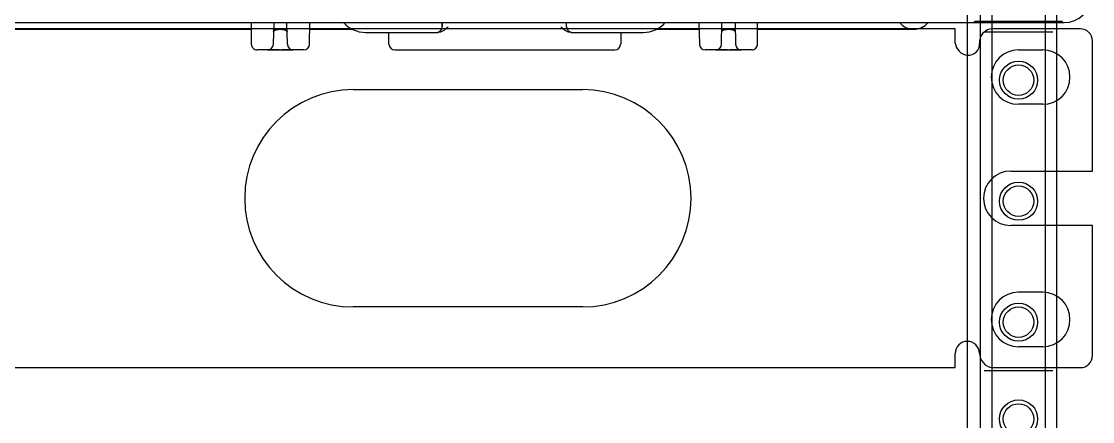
# Model space of a CAD drawing. Header units: millimetres. Extents: x -1589 to 88627, y 12943 to 76663.
# Drawn here: x 41608 to 43014, y 50667 to 51192 of the extents above; entities that cross this region are included whole.
import ezdxf

# ---------------------------------------------------------------- set-up
doc = ezdxf.new("R2010")
doc.units = ezdxf.units.MM
doc.header["$LTSCALE"] = 200
for name, color, linetype in [('06___PRT_ALL_SURFS', 7, 'Continuous'), ('6_ALL_SURFS', 7, 'Continuous'), ('7__ALL_ROUNDS', 7, 'Continuous'), ('form$0$SHEET$0$AA-BORD-FORM', 7, 'Continuous'), ('Slim-nut', 57, 'Continuous'), ('ztemper', 7, 'Continuous')]:
    doc.layers.add(name, color=color, linetype=linetype)

# ---------------------------------------------------------------- blocks, each defined once
blk = doc.blocks.new('A$C1B484D96')
at = {"layer": 'Slim-nut'}
for p, q in [((0, 1), (0, 399.05)), ((10, 399.05), (10, 1)), ((0.5, 177.8), (9.5, 177.8)), ((0.5, 133.35), (9.5, 133.35))]:
    blk.add_line(p, q, dxfattribs=at)
for centre, radius in [((5, 171.45), 2.5), ((5, 171.45), 2), ((5, 155.57), 2.5), ((5, 155.57), 2), ((5, 139.7), 2.5), ((5, 139.7), 2), ((5, 127), 2.5), ((5, 127), 2)]:
    blk.add_circle(centre, radius, dxfattribs=at)
blk = doc.blocks.new('rack2000-1')
at = {"color": 8, "linetype": 'Continuous'}
for p, q in [((225.75, -140.92), (225.75, -1941.97)), ((229, -140.92), (229, -1941.97)), ((236, -140.92), (236, -1941.97))]:
    blk.add_line(p, q, dxfattribs=at)
at = {"layer": 'Slim-nut', "color": 8, "linetype": 'Continuous'}
blk.add_blockref('A$C1B484D96', (227.5, -1941.97), dxfattribs=at)
blk = doc.blocks.new('entry')
at = {"color": 7}
for p, q in [((223.49, 44.45), (-223.49, 44.45)), ((223.49, 42.59), (223.49, 44.45)), ((239.92, 44.45), (228.41, 44.45)), ((241.51, 25.79), (241.51, 42.86)), ((231.79, 41.69), (234.98, 41.69)), ((144.52, 36.49), (174.56, 36.49)), ((234.98, 34.56), (231.79, 34.56)), ((230.77, 25.79), (241.51, 25.79)), ((241.51, 18.66), (230.77, 18.66)), ((241.51, 1.59), (241.51, 18.66)), ((234.98, 9.89), (231.79, 9.89)), ((174.56, 7.96), (144.52, 7.96)), ((223.49, 0), (223.49, 1.86)), ((231.79, 2.76), (234.98, 2.76)), ((-223.49, 0), (223.49, 0)), ((228.41, 0), (239.92, 0))]:
    blk.add_line(p, q, dxfattribs=at)
for centre, radius, start, end in [((228.41, 42.71), 1.74, 90, 184.9137), ((239.92, 42.86), 1.59, 360, 90), ((225.27, 42.78), 1.79, 186.0597, 263.9403), ((225.23, 42.44), 1.44, 263.9403, 4.9137), ((231.79, 38.12), 3.57, 90, 270), ((234.98, 38.12), 3.57, 270, 90), ((144.52, 22.22), 14.26, 90, 270), ((174.56, 22.22), 14.26, 270, 90), ((230.77, 22.22), 3.57, 90, 270), ((231.79, 6.32), 3.57, 90, 270), ((234.98, 6.32), 3.57, 270, 90), ((225.08, 1.86), 1.59, 90, 180), ((225.08, 1.86), 1.59, 1.146, 90), ((228.61, 1.93), 1.94, 181.146, 263.9403), ((239.92, 1.59), 1.59, 270, 0)]:
    blk.add_arc(centre, radius, start, end, dxfattribs=at)
blk = doc.blocks.new('360 iPatch Cat6 24Port Panel')
at = {"color": 7, "linetype": 'Continuous', "lineweight": 25}
for p, q in [((108463.74, 33140.56), (108884.64, 33140.56)), ((108756.99, 33139.72), (108797.11, 33139.72)), ((108799.85, 33139.72), (108801.51, 33139.72)), ((108804.3, 33139.72), (108809.56, 33139.72)), ((108835.89, 33140.04), (108835.88, 33140.56)), ((108846.93, 33139.72), (108852.19, 33139.72)), ((108854.97, 33139.72), (108856.63, 33139.72)), ((108859.38, 33139.72), (108878.6, 33139.72)), ((108896.87, 33140.69), (108886.1, 33140.69)), ((108814.04, 33137.89), (108814, 33139.34)), ((108842.57, 33139.34), (108842.54, 33137.89)), ((108799.1, 33137.2), (108797.82, 33137.2)), ((108803.55, 33137.2), (108802.25, 33137.2)), ((108814.75, 33137.19), (108841.82, 33137.19)), ((108854.23, 33137.2), (108852.93, 33137.2)), ((108858.66, 33137.2), (108857.38, 33137.2))]:
    blk.add_line(p, q, dxfattribs=at)
for centre, radius, start, end in [((108878.6, 33141.96), 2.24, 270, 320.8789), ((108814.75, 33137.91), 0.714, 181.5, 269.9987), ((108841.82, 33137.91), 0.714, 270.0013, 358.5)]:
    blk.add_arc(centre, radius, start, end, dxfattribs=at)
at = {"layer": '06___PRT_ALL_SURFS', "color": 7, "linetype": 'Continuous', "lineweight": 25}
blk.add_arc((108878.6, 33141.96), 2.24, 218.7463, 321.2435, dxfattribs=at)
at = {"layer": '6_ALL_SURFS', "color": 7, "linetype": 'Continuous', "lineweight": 25}
blk.add_line((108820.6, 33140.56), (108820.59, 33140.04), dxfattribs=at)
at = {"layer": '7__ALL_ROUNDS', "color": 7, "linetype": 'Continuous', "lineweight": 25}
for p, q in [((108797.11, 33137.91), (108797.11, 33140.56)), ((108799.86, 33140.56), (108799.81, 33137.9)), ((108801.54, 33137.9), (108801.49, 33140.56)), ((108804.26, 33137.9), (108804.31, 33140.56)), ((108820.59, 33140.04), (108820.6, 33140.56)), ((108835.89, 33140.04), (108835.88, 33140.56)), ((108852.17, 33140.56), (108852.22, 33137.9)), ((108854.94, 33137.9), (108854.99, 33140.56)), ((108856.62, 33140.56), (108856.67, 33137.9)), ((108859.38, 33137.91), (108859.38, 33140.56)), ((108884.64, 33140.56), (108885.52, 33140.56)), ((108885.52, 33140.56), (108885.98, 33140.58)), ((108885.62, 33140.54), (108897.1, 33140.54)), ((108885.98, 33140.58), (108886.1, 33140.69)), ((108885.98, 33140.58), (108885.98, 33140.58)), ((108811.15, 33139.34), (108820.08, 33139.34)), ((108836.4, 33139.34), (108845.33, 33139.34)), ((108800.53, 33137.2), (108797.82, 33137.2)), ((108799.11, 33137.2), (108800.82, 33137.2)), ((108803.55, 33137.2), (108800.82, 33137.2)), ((108800.82, 33137.2), (108802.25, 33137.2)), ((108852.22, 33137.9), (108852.22, 33137.9)), ((108855.66, 33137.2), (108852.93, 33137.2)), ((108854.23, 33137.2), (108855.95, 33137.2)), ((108858.66, 33137.2), (108855.95, 33137.2)), ((108855.95, 33137.2), (108857.37, 33137.2))]:
    blk.add_line(p, q, dxfattribs=at)
for centre, radius, start, end in [((108897.1, 33143.83), 3.29, 270, 0), ((108811.15, 33142.91), 3.57, 221.1308, 270.0001), ((108819.88, 33140.05), 0.714, 270, 359), ((108836.6, 33140.05), 0.714, 181, 270), ((108845.33, 33142.91), 3.57, 269.9999, 318.858), ((108797.82, 33137.91), 0.718, 180.043, 197.9032), ((108797.82, 33137.91), 0.714, 180, 270.0001), ((108799.1, 33137.91), 0.714, 270, 359), ((108802.25, 33137.91), 0.714, 181.0026, 270), ((108803.55, 33137.91), 0.714, 270, 358.9973), ((108852.93, 33137.91), 0.714, 181, 270), ((108854.23, 33137.91), 0.714, 270, 358.9973), ((108857.38, 33137.91), 0.714, 181, 270), ((108858.66, 33137.91), 0.714, 269.9991, 0), ((108858.66, 33137.91), 0.718, 342.7872, 359.9568)]:
    blk.add_arc(centre, radius, start, end, dxfattribs=at)
for points, start_tangent, end_tangent in [([(108799.84, 33139.41), (108799.88, 33139.48), (108799.99, 33139.57), (108800.15, 33139.65), (108800.35, 33139.71), (108800.49, 33139.72)], (0.017452, 0.999848), (0.998206, 0.059875)), ([(108800.86, 33139.72), (108801, 33139.71), (108801.2, 33139.65), (108801.37, 33139.57), (108801.48, 33139.48), (108801.51, 33139.41)], (0.998206, -0.059875), (0.017452, -0.999848)), ([(108821.31, 33140.03), (108821, 33139.75), (108820.7, 33139.52), (108820.38, 33139.38), (108820.08, 33139.34)], (-0.705771, -0.70844), (-1, 0.000155)), ([(108836.4, 33139.34), (108836.1, 33139.38), (108835.79, 33139.52), (108835.48, 33139.75), (108835.17, 33140.03)], (-1, -0.000154), (-0.705872, 0.70834)), ([(108854.97, 33139.41), (108855.01, 33139.48), (108855.11, 33139.57), (108855.28, 33139.65), (108855.48, 33139.71), (108855.62, 33139.72)], (0.017452, 0.999848), (0.998206, 0.059875)), ([(108855.99, 33139.72), (108856.13, 33139.71), (108856.33, 33139.65), (108856.49, 33139.57), (108856.6, 33139.48), (108856.64, 33139.41)], (0.998206, -0.059875), (0.017452, -0.999848))]:
    blk.add_spline(points, degree=3, dxfattribs=dict(at, start_tangent=start_tangent, end_tangent=end_tangent))

msp = doc.modelspace()

# ---------------------------------------------------------------- block references
at = {"ltscale": 2, "xscale": 10.66757734301063, "yscale": 10.66757734301063, "zscale": 10.66757734301063}
msp.add_blockref('360 iPatch Cat6 24Port Panel', (-1118691.6, -302339), dxfattribs=at)
at = {"layer": 'form$0$SHEET$0$AA-BORD-FORM', "xscale": 10, "yscale": 10, "zscale": 10}
msp.add_blockref('rack2000-1', (40591.7, 68820), dxfattribs=at)
at = {"layer": 'ztemper', "xscale": 10, "yscale": 10, "zscale": 10}
msp.add_blockref('entry', (40598.7, 50737.6), dxfattribs=at)

doc.saveas('drawing.dxf')
